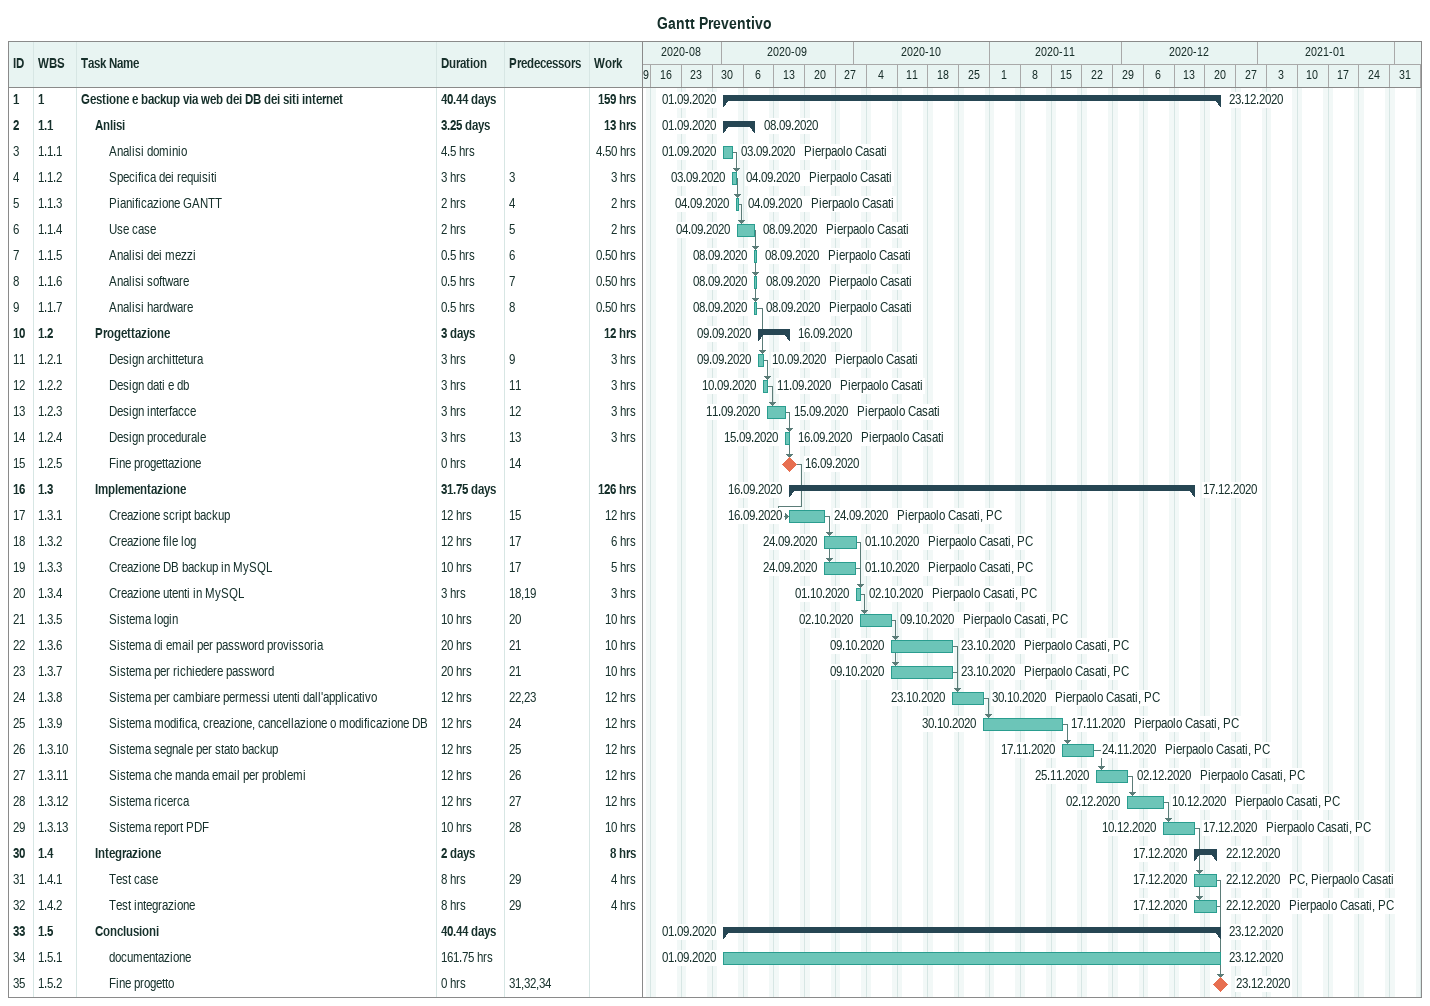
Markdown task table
Gantt Preventivo

| ID | WBS | Task | Duration | Start | Finish | Predecessors | Resources | Work (h) |
|---|---|---|---|---|---|---|---|---|
| 1 | 1 | **Gestione e backup via web dei DB dei siti internet** | 40.44d | 2020-09-01 | 2020-12-23 |  |  | 159 |
| 2 | 1.1 | **Anlisi** | 3.25d | 2020-09-01 | 2020-09-08 |  |  | 13 |
| 3 | 1.1.1 | Analisi dominio | 4.5h | 2020-09-01 | 2020-09-03 |  | Pierpaolo Casati | 4.50 |
| 4 | 1.1.2 | Specifica dei requisiti | 3h | 2020-09-03 | 2020-09-04 | 3 | Pierpaolo Casati | 3 |
| 5 | 1.1.3 | Pianificazione GANTT | 2h | 2020-09-04 | 2020-09-04 | 4 | Pierpaolo Casati | 2 |
| 6 | 1.1.4 | Use case | 2h | 2020-09-04 | 2020-09-08 | 5 | Pierpaolo Casati | 2 |
| 7 | 1.1.5 | Analisi dei mezzi | 0.5h | 2020-09-08 | 2020-09-08 | 6 | Pierpaolo Casati | 0.50 |
| 8 | 1.1.6 | Analisi software | 0.5h | 2020-09-08 | 2020-09-08 | 7 | Pierpaolo Casati | 0.50 |
| 9 | 1.1.7 | Analisi hardware | 0.5h | 2020-09-08 | 2020-09-08 | 8 | Pierpaolo Casati | 0.50 |
| 10 | 1.2 | **Progettazione** | 3d | 2020-09-09 | 2020-09-16 |  |  | 12 |
| 11 | 1.2.1 | Design archittetura | 3h | 2020-09-09 | 2020-09-10 | 9 | Pierpaolo Casati | 3 |
| 12 | 1.2.2 | Design dati e db | 3h | 2020-09-10 | 2020-09-11 | 11 | Pierpaolo Casati | 3 |
| 13 | 1.2.3 | Design interfacce | 3h | 2020-09-11 | 2020-09-15 | 12 | Pierpaolo Casati | 3 |
| 14 | 1.2.4 | Design procedurale | 3h | 2020-09-15 | 2020-09-16 | 13 | Pierpaolo Casati | 3 |
| 15 | 1.2.5 | Fine progettazione | 0h | 2020-09-16 | 2020-09-16 | 14 |  |  |
| 16 | 1.3 | **Implementazione** | 31.75d | 2020-09-16 | 2020-12-17 |  |  | 126 |
| 17 | 1.3.1 | Creazione script backup | 12h | 2020-09-16 | 2020-09-24 | 15 | Pierpaolo Casati, PC | 12 |
| 18 | 1.3.2 | Creazione file log | 12h | 2020-09-24 | 2020-10-01 | 17 | Pierpaolo Casati, PC | 6 |
| 19 | 1.3.3 | Creazione DB backup in MySQL | 10h | 2020-09-24 | 2020-10-01 | 17 | Pierpaolo Casati, PC | 5 |
| 20 | 1.3.4 | Creazione utenti in MySQL | 3h | 2020-10-01 | 2020-10-02 | 18, 19 | Pierpaolo Casati, PC | 3 |
| 21 | 1.3.5 | Sistema login | 10h | 2020-10-02 | 2020-10-09 | 20 | Pierpaolo Casati, PC | 10 |
| 22 | 1.3.6 | Sistema di email per password provissoria | 20h | 2020-10-09 | 2020-10-23 | 21 | Pierpaolo Casati, PC | 10 |
| 23 | 1.3.7 | Sistema per richiedere password | 20h | 2020-10-09 | 2020-10-23 | 21 | Pierpaolo Casati, PC | 10 |
| 24 | 1.3.8 | Sistema per cambiare permessi utenti dall'applicativo | 12h | 2020-10-23 | 2020-10-30 | 22, 23 | Pierpaolo Casati, PC | 12 |
| 25 | 1.3.9 | Sistema modifica, creazione, cancellazione o modificazione DB | 12h | 2020-10-30 | 2020-11-17 | 24 | Pierpaolo Casati, PC | 12 |
| 26 | 1.3.10 | Sistema segnale per stato backup | 12h | 2020-11-17 | 2020-11-24 | 25 | Pierpaolo Casati, PC | 12 |
| 27 | 1.3.11 | Sistema che manda email per problemi | 12h | 2020-11-25 | 2020-12-02 | 26 | Pierpaolo Casati, PC | 12 |
| 28 | 1.3.12 | Sistema ricerca | 12h | 2020-12-02 | 2020-12-10 | 27 | Pierpaolo Casati, PC | 12 |
| 29 | 1.3.13 | Sistema report PDF | 10h | 2020-12-10 | 2020-12-17 | 28 | Pierpaolo Casati, PC | 10 |
| 30 | 1.4 | **Integrazione** | 2d | 2020-12-17 | 2020-12-22 |  |  | 8 |
| 31 | 1.4.1 | Test case | 8h | 2020-12-17 | 2020-12-22 | 29 | PC, Pierpaolo Casati | 4 |
| 32 | 1.4.2 | Test integrazione | 8h | 2020-12-17 | 2020-12-22 | 29 | Pierpaolo Casati, PC | 4 |
| 33 | 1.5 | **Conclusioni** | 40.44d | 2020-09-01 | 2020-12-23 |  |  |  |
| 34 | 1.5.1 | documentazione | 161.75h | 2020-09-01 | 2020-12-23 |  |  |  |
| 35 | 1.5.2 | Fine progetto | 0h | 2020-12-23 | 2020-12-23 | 31, 32, 34 |  |  |
